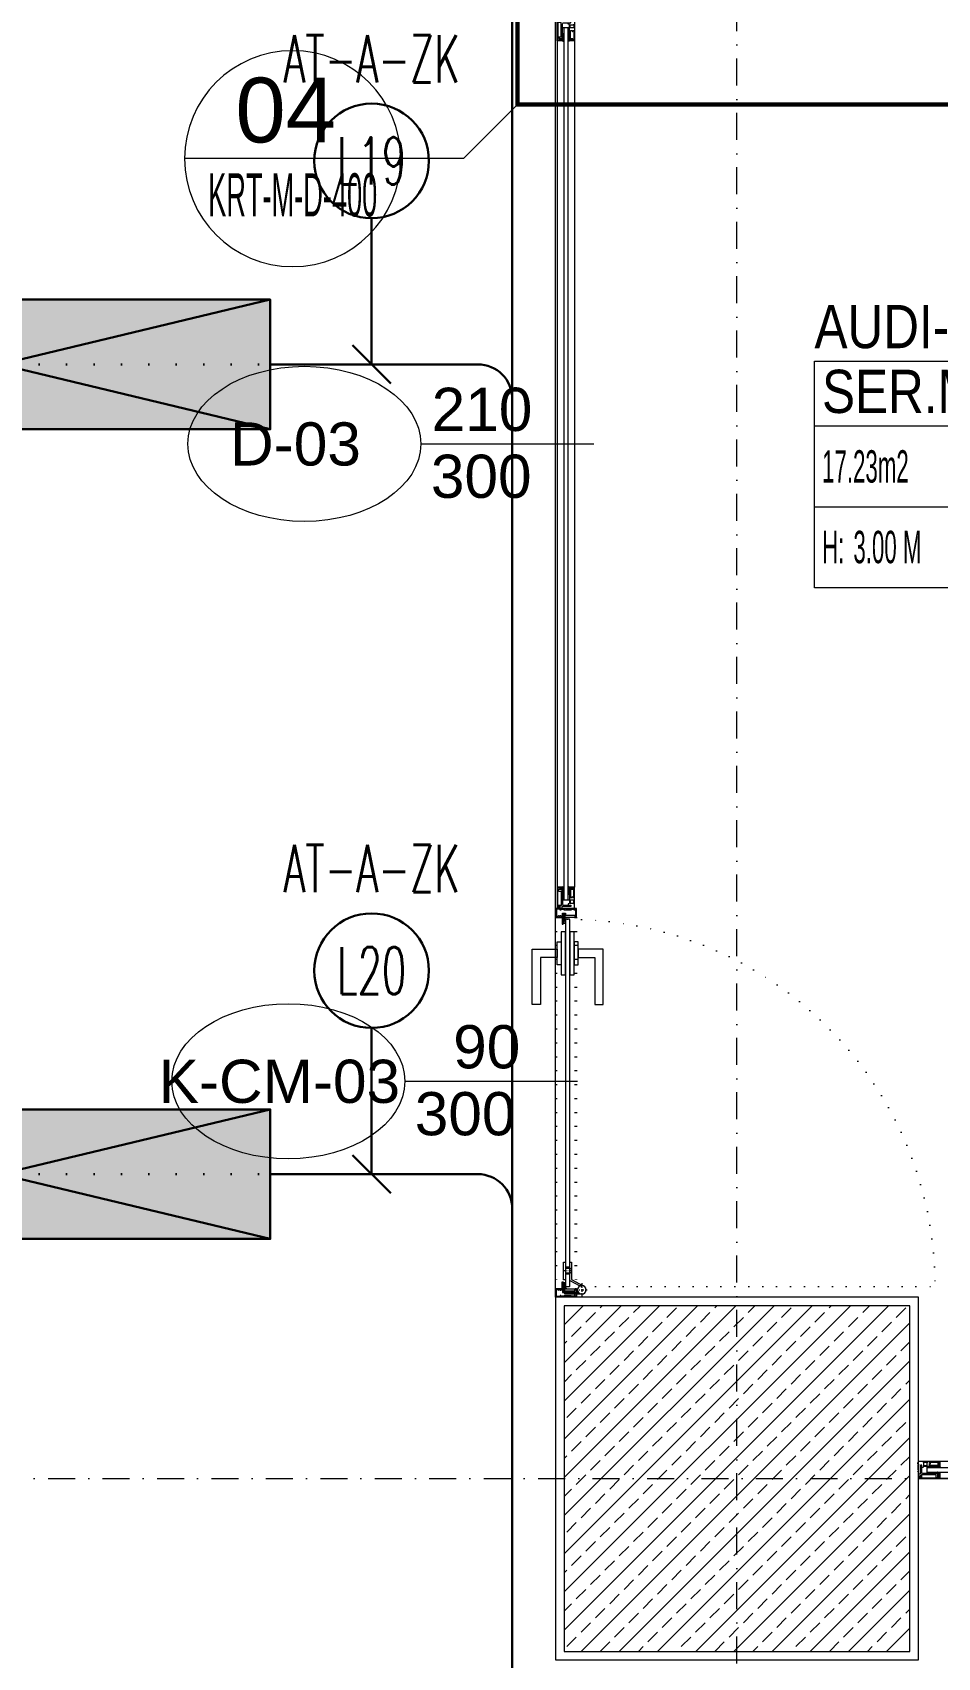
# Model space of a CAD drawing. Extents: x -1701 to 23780, y -363 to 7742.
# Drawn here: x 3159.5 to 3368.9, y 2363.6 to 2739.9 of the extents above; entities that cross this region are included whole.
import ezdxf
from ezdxf.enums import TextEntityAlignment as Align

# ---------------------------------------------------------------- set-up
doc = ezdxf.new("R2010")
doc.units = 0
doc.header["$LTSCALE"] = 25
doc.header["$MEASUREMENT"] = 0
for name, pattern in [('Audi$0$DASHDOT', [1, 0.5, -0.25, 0, -0.25]), ('Audi$0$DASHDOT2', [0.5, 0.25, -0.125, 0, -0.125]), ('Audi$0$DOT2', [0.125, 0, -0.125]), ('Audi$0$HIDDEN2', [4.7625, 3.175, -1.5875]), ('DOT', [0.25, 0, -0.25]), ('DOT2', [0.125, 0, -0.125])]:
    doc.linetypes.add(name, pattern=pattern)
doc.layers.get('0').update_dxf_attribs({"color": 9, "lineweight": 9})
for name, color, linetype, lineweight in [('0 @ 1', 9, 'Continuous', 9), ('31', 9, 'Continuous', 9), ('Audi$0$01', 8, 'Continuous', 9), ('Audi$0$06C', 8, 'Continuous', 9), ('Audi$0$06D', 8, 'Continuous', 9), ('Audi$0$07K', 8, 'Continuous', 9), ('Audi$0$09W', 8, 'Continuous', 9), ('Audi$0$10', 8, 'Continuous', 9), ('Audi$0$14', 8, 'Continuous', 9), ('Audi$0$15', 8, 'Continuous', 9), ('Audi$0$20', 8, 'Audi$0$DOT2', 9), ('Audi$0$21', 8, 'Continuous', 9), ('Audi$0$22', 8, 'Continuous', 9), ('Audi$0$24', 8, 'Audi$0$DASHDOT2', 9), ('Audi$0$35', 8, 'Continuous', 9), ('E-Aydınlatma', 7, 'Continuous', 30), ('E-KABLO', 7, 'Continuous', 30), ('E-LİNYE', 7, 'Continuous', 30)]:
    doc.layers.add(name, color=color, linetype=linetype, lineweight=lineweight)
doc.styles.add('Audi$0$Arial', font='arial.ttf', dxfattribs={"height": 2.5})
doc.styles.add('Audi$0$MuuM_TEXT-STANDART', font='ARIALN.TTF')
doc.styles.add('E-YAZI', font='txttw.shx')
doc.styles.add('TX-TEXT', font='')
doc.styles.get('TX-TEXT').set_extended_font_data('TrSah Futura Lt BT')
pattern_1 = [(225, (-604.72494, -2171.82614), (-0.0883883476, 0.0883883476), []), (135, (-604.72494, -2171.82614), (0.0883883476, 0.0883883476), [])]

# ---------------------------------------------------------------- blocks, each defined once
blk = doc.blocks.new('Audi$0$p-kolon_80x80')
at = {"layer": 'Audi$0$09W'}
h = blk.add_hatch(dxfattribs=at)
h.set_pattern_fill('ANSI33', color=256, scale=25, style=0)
h.set_pattern_definition([(45, (-1222.5, -385), (-4.419417, 4.419417), []), (45, (-1218.0806, -385), (-4.419417, 4.419417), [3.125, -1.5625])])
h.paths.add_polyline_path([(-40, -40), (40, -40), (40, 40), (-40, 40)])
blk.add_lwpolyline([(-40, -40), (40, -40), (40, 40), (-40, 40)], close=True)
blk = doc.blocks.new('Audi$0$P-AKS_AUDI')
at = {"layer": 'Audi$0$24'}
for points in [[(-1400, -2590), (-1400, 1250)], [(-3840, -380), (360, -380)]]:
    blk.add_lwpolyline(points, dxfattribs=at)
blk = doc.blocks.new('Audi$0$0_roomno2')
blk.add_lwpolyline([(19.375, -10.5), (0, -10.5), (0, 0), (19.375, 0)], close=True)
for points in [[(0, -3), (19.375, -3)], [(8.125, -3), (8.125, -10.5)], [(11.875, -3), (11.875, -10.5)], [(15.625, -3), (15.625, -10.5)], [(0, -6.75), (8.125, -6.75)]]:
    blk.add_lwpolyline(points)
at = {"style": 'Audi$0$MuuM_TEXT-STANDART', "width": 0.6}
blk.add_text('H:', height=1.5, dxfattribs=at).set_placement((0.35, -8.608), align=Align.MIDDLE_LEFT)
at = {"style": 'Audi$0$Arial'}
blk.add_attdef('ODANO', (0, 1.17), '', height=2, dxfattribs=at)
blk.add_attdef('MEKANADI', text='', height=2, dxfattribs=at).set_placement((0.35, -3), align=Align.BOTTOM_LEFT)
at = {"style": 'Audi$0$MuuM_TEXT-STANDART', "width": 0.6}
for tag, p in [('YER01', (10, -4.5)), ('TAVAN01', (13.75, -4.5)), ('DUVAR01', (17.5, -4.5)), ('YER02', (10, -6.75)), ('TAVAN02', (13.75, -6.75)), ('DUVAR02', (17.5, -6.75)), ('YER03', (10, -9)), ('TAVAN03', (13.75, -9)), ('DUVAR03', (17.5, -9))]:
    blk.add_attdef(tag, text='', height=1.5, dxfattribs=at).set_placement(p, align=Align.MIDDLE_CENTER)
for tag, p in [('M2', (0.35, -4.875)), ('TEMIZTAVANYUKSEKLIGI', (1.8, -8.608))]:
    blk.add_attdef(tag, text='', height=1.5, dxfattribs=at).set_placement(p, align=Align.MIDDLE_LEFT)
blk = doc.blocks.new('Audi$0$g-kapı kolu-p')
for points in [[(11.85, 8.21), (-0.95, 8.21), (-0.95, 2.41), (0.95, 2.41), (0.95, 6.31), (11.85, 6.31), (11.85, 8.21)], [(11.85, -8.21), (-0.95, -8.21), (-0.95, -2.41), (0.95, -2.41), (0.95, -6.31), (11.85, -6.31), (11.85, -8.21)]]:
    blk.add_lwpolyline(points)
for points in [[(-5, 0.5), (5, 0.5), (5, 1.5), (-5, 1.5)], [(-2.65, 1.5), (2.65, 1.5), (2.65, 2.41), (-2.65, 2.41)], [(-5, -1.5), (5, -1.5), (5, -0.5), (-5, -0.5)], [(-2.65, -1.5), (2.65, -1.5), (2.65, -2.41), (-2.65, -2.41)]]:
    blk.add_lwpolyline(points, close=True)
blk = doc.blocks.new('Audi$0$k-cambölme-kapı-p')
at = {"layer": 'Audi$0$10'}
h = blk.add_hatch(dxfattribs=at)
h.set_pattern_fill('NET', color=256, angle=135, style=0)
h.set_pattern_definition([(135, (3753.7029, 560.85184), (-0.0883883476, -0.0883883476), []), (225, (3753.7029, 560.85184), (0.0883883476, -0.0883883476), [])])
h.paths.add_polyline_path([(2.08, -0.06), (2.08, 0.02), (2.07, 0.04), (2.05, 0.07), (2.01, 0.09), (1.98, 0.1), (1.97, 0.1), (1.97, -0.29), (1.94, -0.29), (1.94, -0.43), (1.88, -0.49), (1.67, -0.49), (1.82, -0.29), (1.73, -0.29), (1.53, -0.5), (1.44, -0.5), (1.62, -0.32), (1.62, -0.29), (1.51, -0.29), (1.34, -0.42), (1.32, -0.44), (1.3, -0.48), (1.29, -0.51), (1.26, -0.57), (1.26, -0.31), (1.32, -0.29), (1.23, -0.29), (1.23, -0.53), (1.23, -0.59), (1.24, -0.62), (1.26, -0.64), (3.47, -0.64), (3.47, -0.58), (3.38, -0.35), (3.38, -0.3), (3.42, -0.25), (3.42, -0.2), (3.38, -0.16), (2.73, -0.16), (2.74, -0.2), (2.91, -0.2, -1), (2.91, -0.25)])
h.paths.add_polyline_path([(2.05, -0.18), (2.05, -0.21), (2.08, -0.23), (2.11, -0.24), (2.15, -0.25), (2.95, -0.27), (2.92, -0.29), (2.55, -0.29), (2.54, -0.31), (2.52, -0.33), (2.5, -0.34), (2.48, -0.34), (2.46, -0.34), (2.44, -0.32), (2.42, -0.3), (2.08, -0.3), (1.99, -0.11), (1.99, -0.07), (2.05, -0.07)], flags=16)
h.paths.add_polyline_path([(2.41, -0.34), (2.51, -0.5), (2.08, -0.5), (2.08, -0.34)], flags=16)
h.paths.add_polyline_path([(2.55, -0.33), (2.89, -0.33), (2.94, -0.33), (3.28, -0.34, 0.166992), (3.34, -0.55), (2.72, -0.55), (2.55, -0.36)], flags=16)
h.paths.add_polyline_path([(3.02, -0.22), (3.02, -0.2), (3.33, -0.2, 0.10606), (3.29, -0.33), (3.01, -0.27)], flags=16)
h = blk.add_hatch(dxfattribs=at)
h.set_pattern_fill('NET', color=256, angle=135, style=0)
h.set_pattern_definition([(45, (474.94443, 2280.71206), (0.0883883476, -0.0883883476), []), (315, (474.94443, 2280.71206), (-0.0883883476, -0.0883883476), [])])
h.paths.add_polyline_path([(87.27, -0.16), (87.26, -0.2), (87.09, -0.2, 1), (87.09, -0.25), (87.92, -0.25), (87.92, -0.01), (87.93, 0.03), (87.96, 0.05), (88, 0.07), (88.03, 0.07), (88.03, -0.29), (88.06, -0.29), (88.06, -0.43), (88.12, -0.49), (88.33, -0.49), (88.18, -0.29), (88.27, -0.29), (88.47, -0.5), (88.56, -0.5), (88.38, -0.32), (88.38, -0.29), (88.49, -0.29), (88.66, -0.42), (88.68, -0.44), (88.7, -0.48), (88.71, -0.51), (88.74, -0.57), (88.74, -0.31), (88.68, -0.29), (88.77, -0.29), (88.77, -0.53), (88.77, -0.59), (88.76, -0.62), (88.74, -0.64), (86.53, -0.64), (86.53, -0.58), (86.62, -0.35), (86.62, -0.3), (86.58, -0.25), (86.58, -0.2), (86.62, -0.16)])
h.paths.add_polyline_path([(87.28, -0.55), (87.45, -0.36), (87.45, -0.33), (87.11, -0.33), (87.06, -0.33), (87.03, -0.31), (86.99, -0.27), (86.98, -0.22), (86.98, -0.2), (86.67, -0.2, -0.292264), (86.66, -0.55)], flags=16)
h.paths.add_polyline_path([(87.48, -0.51), (87.59, -0.51), (87.53, -0.43)], flags=16)
h.paths.add_polyline_path([(87.56, -0.4), (87.69, -0.5), (87.92, -0.5), (87.92, -0.34), (87.59, -0.34)], flags=16)
h.paths.add_polyline_path([(87.62, -0.53), (87.71, -0.62), (87.71, -0.53)], flags=16)
at = {"layer": 'Audi$0$10', "linetype": 'Audi$0$DASHDOT', "ltscale": 0.05}
for points in [[(1.71, 2.14), (1.71, 4.9)], [(3.22, 3.63), (0.2, 3.63)], [(6.13, 1.44), (6.13, -0.55)]]:
    blk.add_lwpolyline(points, dxfattribs=at)
at = {"layer": 'Audi$0$10'}
for points in [[(4.07, 1.27), (2.67, 3.99)], [(1.82, 2.27), (0.16, 2.27), (0.16, 2.03), (0.38, 2.03), (0.38, 1.92), (0.22, 1.92), (0.22, 1.16), (0.35, 1.16), (0.35, -0.41), (0.22, -0.41), (0.22, -1.23), (0.36, -1.23), (0.36, -1.38), (0.16, -1.38), (0.16, -2.24), (1.82, -2.24), (1.82, -1.72), (1.62, -1.72), (1.62, -1.58), (1.82, -1.58), (1.82, -1.37), (1.61, -1.37), (1.61, -1.24), (1.74, -1.24), (1.74, -0.85), (1.06, -0.85), (1.06, -0.13), (1.5, -0.13), (1.5, 1.92), (1.57, 2.03), (1.82, 2.03), (1.82, 2.27)], [(0.69, 3.63), (0.69, 2.44)], [(0.69, 2.27), (0.69, -0.24), (1.06, -0.24)], [(1.06, 2.44), (1.06, 2.86)], [(1.06, -0.13), (1.06, 2.27)], [(1.5, 1.92), (1.06, 1.92)], [(1.17, 1.92), (1.17, -0.13)], [(2.91, -0.25), (2.08, -0.06), (2.08, 0.02), (2.07, 0.04), (2.05, 0.07), (2.01, 0.09), (1.98, 0.1), (1.97, 0.1)], [(3.84, 0.88), (2.63, 3.22)], [(8.14, 0.88), (8.14, 1.27), (4.07, 1.27)], [(5.3, 0.88), (5.3, -0.16)], [(5.5, 1.27), (5.77, 0.97), (5.77, 0.88)], [(5.59, 0.88), (5.59, -0.16)], [(6.76, 1.27), (6.49, 0.97), (6.49, 0.88)], [(6.67, 0.88), (6.67, -0.16)], [(6.96, 0.88), (6.96, -0.16)], [(87.09, -0.25), (87.92, -0.25), (87.92, -0.01), (87.93, 0.03), (87.96, 0.05), (88, 0.07), (88.03, 0.07)], [(88.18, 2.27), (89.84, 2.27), (89.84, 2.03), (89.62, 2.03), (89.62, 1.92), (89.78, 1.92), (89.78, 1.16), (89.65, 1.16), (89.65, -0.41), (89.78, -0.41), (89.78, -1.23), (89.64, -1.23), (89.64, -1.38), (89.84, -1.38), (89.84, -2.24), (88.18, -2.24), (88.18, -1.72), (88.38, -1.72), (88.38, -1.58), (88.18, -1.58), (88.18, -1.37), (88.39, -1.37), (88.39, -1.24), (88.26, -1.24), (88.26, -0.85), (88.94, -0.85), (88.94, -0.13), (88.5, -0.13), (88.5, 1.92), (88.43, 2.03), (88.18, 2.03), (88.18, 2.27)], [(2.05, -0.89), (3.59, -0.89), (3.59, -0.64), (1.23, -0.64), (1.23, -0.29), (1.97, -0.29)], [(1.62, -0.29), (1.62, -0.32), (1.44, -0.5), (1.53, -0.5), (1.73, -0.29)], [(1.82, -0.29), (1.67, -0.49), (1.88, -0.49), (1.94, -0.43), (1.94, -0.29)], [(3.34, -0.55), (2.72, -0.55), (2.55, -0.36), (2.55, -0.33), (2.89, -0.33), (2.94, -0.33)], [(3.28, -0.34), (3.28, -0.34), (2.94, -0.33)], [(3.01, -0.27), (3.02, -0.22), (3.02, -0.2), (3.33, -0.2)], [(3.01, -0.27), (3.29, -0.33), (3.29, -0.33)], [(4.06, -0.16), (4.06, -0.55), (8.14, -0.55)], [(8.14, -0.55), (8.14, -0.16)], [(87.95, -0.89), (86.41, -0.89), (86.41, -0.64), (88.77, -0.64), (88.77, -0.29), (88.03, -0.29)], [(87.59, -0.51), (87.53, -0.43), (87.48, -0.51), (87.59, -0.51)], [(88.18, -0.29), (88.33, -0.49), (88.12, -0.49), (88.06, -0.43), (88.06, -0.29)], [(88.38, -0.29), (88.38, -0.32), (88.56, -0.5), (88.47, -0.5), (88.27, -0.29)]]:
    blk.add_lwpolyline(points, dxfattribs=at)
for points in [[(1.97, -0.29), (1.97, 2.13), (2.05, 2.13), (2.05, 2.28, 0.414214), (1.89, 2.44), (0.08, 2.44, 0.414214), (0, 2.36), (0, -2.36, 0.414214), (0.08, -2.44), (2.05, -2.44), (2.05, -2.25), (2.05, -2.23), (2.05, -2.23), (2.05, -2.23), (2.05, -2.23), (2.05, -2.23), (2.05, -0.89)], [(88.03, -0.29), (88.03, 2.13), (87.95, 2.13), (87.95, 2.28, -0.414214), (88.11, 2.44), (89.92, 2.44, -0.414214), (90, 2.36), (90, -2.36, -0.414214), (89.92, -2.44), (87.95, -2.44), (87.95, -2.25), (87.95, -2.23), (87.95, -2.23), (87.95, -2.23), (87.95, -2.23), (87.95, -2.23), (87.95, -0.89)], [(1.51, -0.29), (1.34, -0.42), (1.32, -0.44), (1.3, -0.48), (1.29, -0.51), (1.26, -0.57), (1.26, -0.31), (1.32, -0.29), (1.23, -0.29), (1.23, -0.53), (1.23, -0.59), (1.24, -0.62), (1.26, -0.64), (3.47, -0.64), (3.47, -0.58), (3.38, -0.35), (3.38, -0.3), (3.42, -0.25), (3.42, -0.2), (3.38, -0.16), (2.73, -0.16), (2.74, -0.2), (2.91, -0.2, -1), (2.91, -0.25, -1)], [(88.49, -0.29), (88.66, -0.42), (88.68, -0.44), (88.7, -0.48), (88.71, -0.51), (88.74, -0.57), (88.74, -0.31), (88.68, -0.29), (88.77, -0.29), (88.77, -0.53), (88.77, -0.59), (88.76, -0.62), (88.74, -0.64), (86.53, -0.64), (86.53, -0.58), (86.62, -0.35), (86.62, -0.3), (86.58, -0.25), (86.58, -0.2), (86.62, -0.16), (87.27, -0.16), (87.26, -0.2), (87.09, -0.2, 1), (87.09, -0.25, 1)], [(86.66, -0.55), (87.28, -0.55), (87.45, -0.36), (87.45, -0.33), (87.11, -0.33), (87.06, -0.33), (87.03, -0.31), (86.99, -0.27), (86.98, -0.22), (86.98, -0.2), (86.67, -0.2, 1)]]:
    blk.add_lwpolyline(points, format="xyb", dxfattribs=at)
for points in [[(1.99, -0.07), (2.05, -0.07), (2.05, -0.18), (2.05, -0.21), (2.08, -0.23), (2.11, -0.24), (2.15, -0.25), (2.95, -0.27), (2.92, -0.29), (2.55, -0.29), (2.54, -0.31), (2.52, -0.33), (2.5, -0.34), (2.48, -0.34), (2.46, -0.34), (2.44, -0.32), (2.42, -0.3), (2.08, -0.3), (1.99, -0.11)], [(2.08, -0.5), (2.08, -0.34), (2.41, -0.34), (2.51, -0.5), (2.51, -0.5)], [(87.92, -0.5), (87.92, -0.34), (87.59, -0.34), (87.56, -0.4), (87.69, -0.5)], [(87.62, -0.53), (87.71, -0.53), (87.71, -0.62)]]:
    blk.add_lwpolyline(points, close=True, dxfattribs=at)
blk.add_circle((1.71, 3.65), 1.02, dxfattribs=at)
for centre, start, end in [((3.6, -0.37), 176.143, 214.0649), ((3.6, -0.37), 148.8979, 173.1144), ((86.4, -0.37), 325.9351, 31.1021)]:
    blk.add_arc(centre, 0.322, start, end, dxfattribs=at)
at = {"layer": 'Audi$0$15', "linetype": 'Audi$0$DOT2'}
blk.add_lwpolyline([(2.48, 0.36), (2.48, 85.36)], dxfattribs=at)
at = {"layer": 'Audi$0$15'}
blk.add_lwpolyline([(2.58, 0.88), (87.42, 0.88), (87.52, 0.78), (87.52, -0.05), (87.42, -0.16), (2.58, -0.16), (2.58, -0.16), (2.48, -0.05), (2.48, 0.78), (2.58, 0.88)], dxfattribs=at)
at = {"layer": 'Audi$0$15', "linetype": 'Audi$0$DOT2'}
blk.add_arc((2.48, 0.36), 85.04, 0, 90, dxfattribs=at)
at = {"layer": 'Audi$0$20'}
for p, q in [((87.95, 2.43), (2.05, 2.43)), ((87.95, 2.13), (2.05, 2.13)), ((87.95, -2.23), (2.05, -2.23)), ((87.95, -2.44), (2.05, -2.44))]:
    blk.add_line(p, q, dxfattribs=at)
at = {"layer": 'Audi$0$06C', "xscale": -1}
blk.add_blockref('Audi$0$g-kapı kolu-p', (79.64, 0.38), dxfattribs=at)
blk = doc.blocks.new('Audi$0$p-strahle-alüminyumdoğramaprofili')
at = {"layer": 'Audi$0$10'}
h = blk.add_hatch(dxfattribs=at)
h.set_pattern_fill('NET', color=256, angle=315, style=0)
h.set_pattern_definition(pattern_1)
h.paths.add_polyline_path([(-4.62, 2.65), (-4.68, 2.65), (-4.72, 2.75), (-4.72, 2.8), (-4.69, 2.8), (-4.69, 2.92), (-4.98, 2.92), (-4.98, 2.8), (-4.95, 2.8), (-4.99, 2.65), (-5.08, 2.66), (-5.25, 2.28), (-5.14, 2.28), (-5.14, 2.33), (-4.98, 2.52, 0.2599), (-4.9, 2.28), (-4.66, 2.28, 0.382682)])
h.paths.add_polyline_path([(-4.86, 2.52), (-4.67, 2.52, -2.16717)], flags=16)
h = blk.add_hatch(dxfattribs=at)
h.set_pattern_fill('NET', color=256, angle=315, style=0)
h.set_pattern_definition(pattern_1)
h.paths.add_polyline_path([(-4.62, 0.88), (-4.68, 0.88), (-4.72, 0.77), (-4.72, 0.73), (-4.69, 0.73), (-4.69, 0.6), (-4.98, 0.6), (-4.98, 0.73), (-4.95, 0.73), (-4.99, 0.88), (-5.08, 0.87), (-5.25, 1.24), (-5.14, 1.24), (-5.14, 1.2), (-4.98, 1.01, -0.2599), (-4.9, 1.24), (-4.66, 1.24, -0.382682)])
h.paths.add_polyline_path([(-4.86, 1), (-4.67, 1, 2.16717)], flags=16)
h = blk.add_hatch(dxfattribs=at)
h.set_pattern_fill('NET', color=256, angle=315, style=0)
h.set_pattern_definition([(225, (-608.45214, -2173.53612), (-0.0883883476, 0.0883883476), []), (135, (-608.45214, -2173.53612), (0.0883883476, 0.0883883476), [])])
h.paths.add_polyline_path([(-3.45, 2.28), (-3.45, 2.57), (-4.49, 2.57), (-4.49, 2.28)])
h = blk.add_hatch(dxfattribs=at)
h.set_pattern_fill('NET', color=256, angle=315, style=0)
h.set_pattern_definition([(225, (-608.45214, -2180.04526), (-0.0883883476, 0.0883883476), []), (135, (-608.45214, -2180.04526), (0.0883883476, 0.0883883476), [])])
h.paths.add_polyline_path([(-3.45, 0.93), (-3.45, 1.24), (-4.49, 1.24), (-4.49, 0.93)])
h = blk.add_hatch(dxfattribs=at)
h.set_pattern_fill('NET', color=256, angle=315, style=0)
h.set_pattern_definition([(225, (-629.50454, -2177.58922), (-0.0883883476, 0.0883883476), []), (135, (-629.50454, -2177.58922), (0.0883883476, 0.0883883476), [])])
h.paths.add_polyline_path([(0, 0.68), (0, 1.75), (-0.18, 1.75), (-0.18, 0.68)])
for points in [[(-5.08, 2.66), (-5.25, 2.28)], [(-5.09, 0.88), (-5.25, 1.24)], [(-4.98, 2.52), (-5.14, 2.33), (-5.14, 2.28)], [(-4.98, 1.01), (-5.14, 1.2), (-5.14, 1.24)], [(-4.92, 3.6), (-4.92, 3.16), (-4.61, 3.16), (-4.61, 2.87), (-4.52, 2.87), (-4.62, 2.65), (-4.68, 2.65), (-4.72, 2.75), (-4.72, 2.8), (-4.69, 2.8), (-4.69, 3.05), (-4.98, 3.05), (-4.98, 2.8), (-4.95, 2.8), (-4.99, 2.65), (-5.08, 2.66), (-5.07, 3.76), (-0.11, 3.76)], [(-4.69, 2.92), (-4.98, 2.92)], [(-4.71, 0.6), (-4.98, 0.6)], [(-2.83, 0.2), (-2.67, 0.2), (-2.67, -0.04), (-4.87, -0.04), (-4.87, 0.19), (-4.57, 0.19), (-4.57, 0.73), (-2.67, 0.73)], [(-4.52, 2.87), (-4.49, 2.87), (-4.49, 2.26)], [(-4.49, 0.93), (-4.49, 0.93), (-4.49, 1.26)], [(-3.45, 2.26), (-3.45, 2.57)], [(-3.45, 1.26), (-3.45, 0.93)], [(-2.08, 0.93), (-2.08, 2.57)], [(-0.18, 0.68), (0, 0.68), (0, 1.75)], [(-0.18, 1.75), (0, 1.75)]]:
    blk.add_lwpolyline(points, dxfattribs=at)
for points in [[(-0.18, 2.74), (-0.18, 2.21), (0, 2.21), (0, 2.08), (-0.18, 2.08), (-0.18, 0.43), (0, 0.43), (0, 0), (-0.12, 0), (-0.12, -0.24), (-5.09, -0.24), (-5.09, 0.88), (-4.98, 0.88), (-4.94, 0.7), (-4.99, 0.7), (-4.99, 0.33), (-4.71, 0.33), (-4.71, 0.88), (-4.56, 0.88), (-4.52, 0.93), (-1.28, 0.93), (-1.2, 1.22), (-0.9, 1.22), (-0.9, 0.62), (-0.58, 0.62), (-0.58, 2.74)], [(-2.03, 0.78), (-1.35, 0.78), (-1.35, 0.08), (-1.28, 0.04), (-1.28, -0.04), (-2.09, -0.04), (-2.09, 0.1), (-2.03, 0.15)]]:
    blk.add_lwpolyline(points, close=True, dxfattribs=at)
for points in [[(-0.57, 3.26), (-0.57, 3.62), (-4.89, 3.62), (-4.89, 3.65, 0.561743), (-4.97, 3.66, 0.595966), (-4.92, 3.6, -2.204878)], [(-4.67, 2.52), (-4.86, 2.52, 1)], [(-4.67, 1), (-4.86, 1, -1)], [(-4.61, 2.87), (-4.49, 3.45, -0.833203), (-4.18, 3.44, -0.447088)], [(-4.49, 2.57), (-1.23, 2.57, -0.414214), (-0.9, 2.25), (-0.9, 1.22)], [(-4.18, 3.44), (-4.18, 2.99, 0.414214), (-4.07, 2.89), (-0.82, 2.89), (-0.82, 3.62)], [(-2.67, 0.73), (-2.67, 0.32), (-2.83, 0.32, 1), (-2.83, 0.2, -1)], [(-0.11, 3.76), (-0.11, 3.62), (-0.45, 3.62), (-0.45, 3.14, -1), (-0.66, 3.14)], [(-0.66, 3.14, -0.305404), (-0.57, 3.26, -5.773092)]]:
    blk.add_lwpolyline(points, format="xyb", dxfattribs=at)
for centre, radius, start, end in [((-4.73, 2.47), 0.253, 168.6676, 234.1258), ((-4.73, 1.06), 0.253, 125.8742, 191.3324), ((-4.77, 2.44), 0.125, 139.5402, 40.4598), ((-4.77, 1.08), 0.125, 319.5402, 220.4598), ((-4.84, 2.48), 0.273, 305.9738, 36.4289), ((-4.84, 1.04), 0.273, 323.5711, 54.0262)]:
    blk.add_arc(centre, radius, start, end, dxfattribs=at)
blk = doc.blocks.new('*U4758')
at = {"layer": 'Audi$0$06D'}
for points in [[(4.95, 4), (200.93, 4)], [(4.95, 0), (200.91, 0)]]:
    blk.add_lwpolyline(points, dxfattribs=at)
at = {"layer": 'Audi$0$15'}
for points in [[(1.96, 2.5), (203.92, 2.5)], [(203.92, 1.5), (1.96, 1.5)]]:
    blk.add_lwpolyline(points, dxfattribs=at)
at = {"layer": '0 @ 1', "linetype": 'Continuous', "xscale": -1}
blk.add_blockref('Audi$0$p-strahle-alüminyumdoğramaprofili', (-0.12, 0.24), dxfattribs=at)
at = {"layer": '0 @ 1', "linetype": 'Continuous'}
blk.add_blockref('Audi$0$p-strahle-alüminyumdoğramaprofili', (206, 0.24), dxfattribs=at)
blk = doc.blocks.new('*U4815')
at = {"layer": 'Audi$0$06D'}
for points in [[(4.95, 4), (331, 4)], [(4.95, 0), (330.99, 0)]]:
    blk.add_lwpolyline(points, dxfattribs=at)
at = {"layer": 'Audi$0$15'}
for points in [[(1.96, 2.5), (333.99, 2.5)], [(333.99, 1.5), (1.96, 1.5)]]:
    blk.add_lwpolyline(points, dxfattribs=at)
at = {"layer": '0 @ 1', "linetype": 'Continuous', "xscale": -1}
blk.add_blockref('Audi$0$p-strahle-alüminyumdoğramaprofili', (-0.12, 0.24), dxfattribs=at)
at = {"layer": '0 @ 1', "linetype": 'Continuous'}
blk.add_blockref('Audi$0$p-strahle-alüminyumdoğramaprofili', (336.07, 0.24), dxfattribs=at)
blk = doc.blocks.new('Audi$0$p-zemin kat')
at = {"layer": 'Audi$0$14'}
blk.add_lwpolyline([(3280.5, 2363), (3364.5, 2363), (3364.5, 2447), (3280.5, 2447)], close=True, dxfattribs=at)
at = {"linetype": 'Continuous', "xscale": -1}
for name, p, rotation in [('*U4758', (3284.92, 2742.88), 90), ('*U4815', (3364.51, 2409), 180)]:
    blk.add_blockref(name, p, dxfattribs=dict(at, rotation=rotation))
at = {"layer": 'Audi$0$01'}
blk.add_blockref('Audi$0$p-kolon_80x80', (3322.5, 2405), dxfattribs=at)
at = {"layer": 'Audi$0$07K', "xscale": -1, "rotation": 270}
blk.add_blockref('Audi$0$k-cambölme-kapı-p', (3282.94, 2447), dxfattribs=at)
at = {"layer": 'Audi$0$21'}
ref = blk.add_blockref('Audi$0$0_roomno2', (3340.44, 2663.76), dxfattribs=dict(at, xscale=5, yscale=5, zscale=5))
ref.add_attrib('ODANO', 'AUDI-ZK-14', dxfattribs={"layer": '0', "height": 10, "style": 'Audi$0$MuuM_TEXT-STANDART'}).set_placement((3340.44, 2663.76), align=Align.BOTTOM_LEFT)
ref.add_attrib('MEKANADI', 'SER.MÜD.ODASI', dxfattribs={"layer": '0', "height": 10, "style": 'Audi$0$MuuM_TEXT-STANDART'}).set_placement((3342.19, 2648.76), align=Align.BOTTOM_LEFT)
ref.add_attrib('M2', '17.23m2', dxfattribs={"layer": '0', "height": 7.5, "style": 'Audi$0$MuuM_TEXT-STANDART', "width": 0.6}).set_placement((3342.19, 2639.38), align=Align.MIDDLE_LEFT)
ref.add_attrib('TEMIZTAVANYUKSEKLIGI', '3.00 M', dxfattribs={"layer": '0', "height": 7.5, "style": 'Audi$0$MuuM_TEXT-STANDART', "width": 0.6}).set_placement((3349.44, 2620.72), align=Align.MIDDLE_LEFT)
ref.add_attrib('YER01', 'Y23', dxfattribs={"layer": '0', "height": 7.5, "style": 'Audi$0$MuuM_TEXT-STANDART', "width": 0.6}).set_placement((3390.44, 2641.26), align=Align.MIDDLE_CENTER)
ref.add_attrib('TAVAN01', 'T04', dxfattribs={"layer": '0', "height": 7.5, "style": 'Audi$0$MuuM_TEXT-STANDART', "width": 0.6}).set_placement((3409.19, 2641.26), align=Align.MIDDLE_CENTER)
ref.add_attrib('DUVAR01', 'D07', dxfattribs={"layer": '0', "height": 7.5, "style": 'Audi$0$MuuM_TEXT-STANDART', "width": 0.6}).set_placement((3427.94, 2641.26), align=Align.MIDDLE_CENTER)
ref.add_attrib('TAVAN02', 'T09', dxfattribs={"layer": '0', "height": 7.5, "style": 'Audi$0$MuuM_TEXT-STANDART', "width": 0.6}).set_placement((3409.19, 2630.01), align=Align.MIDDLE_CENTER)
at = {"layer": 'Audi$0$24'}
blk.add_blockref('Audi$0$P-AKS_AUDI', (4722.5, 2785), dxfattribs=at)
blk = doc.blocks.new('Audi$0$0_detailbox1')
blk.add_lwpolyline([(10.411, -2.5), (7.911, 0), (-5, 0)])
blk.add_circle((0, 0), 5)
at = {"style": 'Audi$0$Arial'}
blk.add_attdef('DETAYADI', text='', height=3, dxfattribs=at).set_placement((0, 0), align=Align.BOTTOM_CENTER)
blk.add_attdef('PAFTAADI', text='', height=2, dxfattribs=at).set_placement((0, -0.5), align=Align.TOP_CENTER)
blk = doc.blocks.new('Audi$0$0_doorno')
blk.add_lwpolyline([(4.5, 0), (12.5, 0)])
blk.add_ellipse((-0.891, 0), major_axis=(-5.391, 0), ratio=0.666667)
at = {"style": 'Audi$0$Arial'}
blk.add_attdef('YUKSEKLIK', text='', height=2, dxfattribs=at).set_placement((5, 12.3), align=Align.TOP_LEFT)
blk.add_attdef('KAPINO', text='', height=2, dxfattribs=at).set_placement((0, 0), align=Align.MIDDLE)
blk.add_attdef('GENISLIK', text='', height=2, dxfattribs=at).set_placement((5, -3.789), align=Align.BOTTOM_LEFT)
blk = doc.blocks.new('Audi')
at = {"layer": 'Audi$0$21', "linetype": 'Audi$0$HIDDEN2', "ltscale": 0.1, "const_width": 1}
blk.add_lwpolyline([(3271.72, 2881.81), (4011.44, 2881.81), (4011.44, 2723.15), (3271.72, 2723.15)], close=True, dxfattribs=at)
at = {"layer": 'Audi$0$35'}
for points in [[(3280.5, 2447), (3280.5, 2743)], [(3980.5, 2405), (3364.5, 2405)]]:
    blk.add_lwpolyline(points, dxfattribs=at)
at = {"layer": 'Audi$0$10'}
blk.add_blockref('Audi$0$p-zemin kat', (0, 0), dxfattribs=at)
at = {"layer": 'Audi$0$21'}
ref = blk.add_blockref('Audi$0$0_detailbox1', (3219.66, 2710.65), dxfattribs=dict(at, xscale=-5, yscale=5, zscale=5, rotation=180))
ref.add_attrib('DETAYADI', '04', dxfattribs={"layer": '0', "height": 15, "style": 'Audi$0$Arial'}).set_placement((3218.07, 2709.9), align=Align.BOTTOM_CENTER)
ref.add_attrib('PAFTAADI', 'KRT-M-D-400', dxfattribs={"layer": '0', "height": 10, "style": 'Audi$0$Arial', "width": 0.45}).set_placement((3219.69, 2707.27), align=Align.TOP_CENTER)
at = {"layer": 'Audi$0$22'}
ref = blk.add_blockref('Audi$0$0_doorno', (3226.84, 2644.6), dxfattribs=dict(at, xscale=5, yscale=5, zscale=5))
ref.add_attrib('KAPINO', 'D-03', dxfattribs={"layer": '0', "height": 10, "style": 'Audi$0$Arial'}).set_placement((3220.33, 2644.59), align=Align.MIDDLE)
ref.add_attrib('GENISLIK', '210', dxfattribs={"layer": '0', "height": 10, "style": 'Audi$0$Arial'}).set_placement((3251.84, 2644.6), align=Align.BOTTOM_LEFT)
ref.add_attrib('YUKSEKLIK', '300', dxfattribs={"layer": '0', "height": 10, "style": 'Audi$0$Arial'}).set_placement((3251.66, 2642.1), align=Align.TOP_LEFT)
ref = blk.add_blockref('Audi$0$0_doorno', (3223.11, 2497), dxfattribs=dict(at, xscale=5, yscale=5, zscale=5))
ref.add_attrib('KAPINO', 'K-CM-03', dxfattribs={"layer": '0', "height": 10, "style": 'Audi$0$Arial'}).set_placement((3216.6, 2497), align=Align.MIDDLE)
ref.add_attrib('GENISLIK', '90', dxfattribs={"layer": '0', "height": 10, "style": 'Audi$0$Arial'}).set_placement((3256.82, 2497), align=Align.BOTTOM_LEFT)
ref.add_attrib('YUKSEKLIK', '300', dxfattribs={"layer": '0', "height": 10, "style": 'Audi$0$Arial'}).set_placement((3247.93, 2494.5), align=Align.TOP_LEFT)
blk = doc.blocks.new('p-ısık1')
at = {"layer": 'E-Aydınlatma'}
h = blk.add_hatch(dxfattribs=at)
h.set_pattern_fill('DOTS', color=4, scale=20, angle=-90)
h.set_pattern_definition([(270, (8495.7968, 36342.0362), (1.25, -0.625), [0, -1.25])])
h.paths.add_polyline_path([(16.7, 124.7), (16.7, -0.3), (46.7, -0.3), (46.7, 124.7)])
at = {"layer": 'E-Aydınlatma', "color": 4, "linetype": 'DOT'}
blk.add_lwpolyline([(31.7, -10.3), (31.7, 134.7), (31.7, 134.7)], dxfattribs=at)
at = {"layer": 'E-Aydınlatma', "color": 4, "linetype": 'ByBlock'}
for points in [[(16.7, 124.7), (16.7, -0.3), (46.7, -0.3), (46.7, 124.7), (16.7, 124.7)], [(46.7, 124.7), (16.7, -0.3)], [(46.7, -0.3), (16.7, 124.7)]]:
    blk.add_lwpolyline(points, dxfattribs=at)
at = {"layer": 'E-Aydınlatma', "color": 4, "linetype": 'DOT2'}
blk.add_lwpolyline([(6.7, 62.2), (56.7, 62.2), (56.7, 62.2)], dxfattribs=at)
at = {"layer": 'E-Aydınlatma', "color": 4, "insert": (51.46, 119.12), "char_height": 14, "width": 14.596, "attachment_point": 1, "style": 'TX-TEXT'}
blk.add_mtext('7', dxfattribs=at)
blk = doc.blocks.new('3.10 kotu elk')
at = {"layer": '31', "linetype": 'ByBlock', "rotation": 90}
for p in [(3214.2, -1573.7), (3214.2, -1761.2)]:
    blk.add_blockref('p-ısık1', p, dxfattribs=at)

msp = doc.modelspace()

# ---------------------------------------------------------------- linework, layer by layer
at = {"layer": 'E-KABLO', "color": 4}
msp.add_line((3270.5, 2655), (3270.5, 2795.06), dxfattribs=at)
at = {"layer": 'E-KABLO', "color": 6}
for p, q in [((3214.5, 2663), (3262.5, 2663)), ((3270.5, 2296), (3270.5, 2655)), ((3214.5, 2475.5), (3262.5, 2475.5))]:
    msp.add_line(p, q, dxfattribs=at)
for centre in [(3262.5, 2655), (3262.5, 2467.5)]:
    msp.add_arc(centre, 8, 0, 90, dxfattribs=at)
at = {"layer": 'E-LİNYE', "color": 7, "linetype": 'Continuous'}
for p, q in [((3237.95, 2696.85), (3237.95, 2663)), ((3242.37, 2658.58), (3233.54, 2667.42)), ((3237.95, 2509.35), (3237.95, 2475.5)), ((3242.37, 2471.08), (3233.54, 2479.92))]:
    msp.add_line(p, q, dxfattribs=at)
for centre in [(3237.95, 2710.12), (3237.95, 2522.62)]:
    msp.add_circle(centre, 13.26, dxfattribs=at)

# ---------------------------------------------------------------- block references
at = {"color": 6}
msp.add_blockref('Audi', (0, 0), dxfattribs=at)
at = {"layer": '31'}
msp.add_blockref('3.10 kotu elk', (0, 4205), dxfattribs=at)

# ---------------------------------------------------------------- texts
at = {"layer": 'E-LİNYE', "color": 3, "linetype": 'Continuous', "style": 'E-YAZI', "width": 0.6}
for s, p in [('AT-A-ZK', (3237.95, 2733.75)), ('L19', (3237.95, 2710.12)), ('AT-A-ZK', (3237.95, 2546.25)), ('L20', (3237.95, 2522.62))]:
    msp.add_text(s, height=10.938, dxfattribs=at).set_placement(p, align=Align.MIDDLE_CENTER)

doc.saveas('drawing.dxf')
